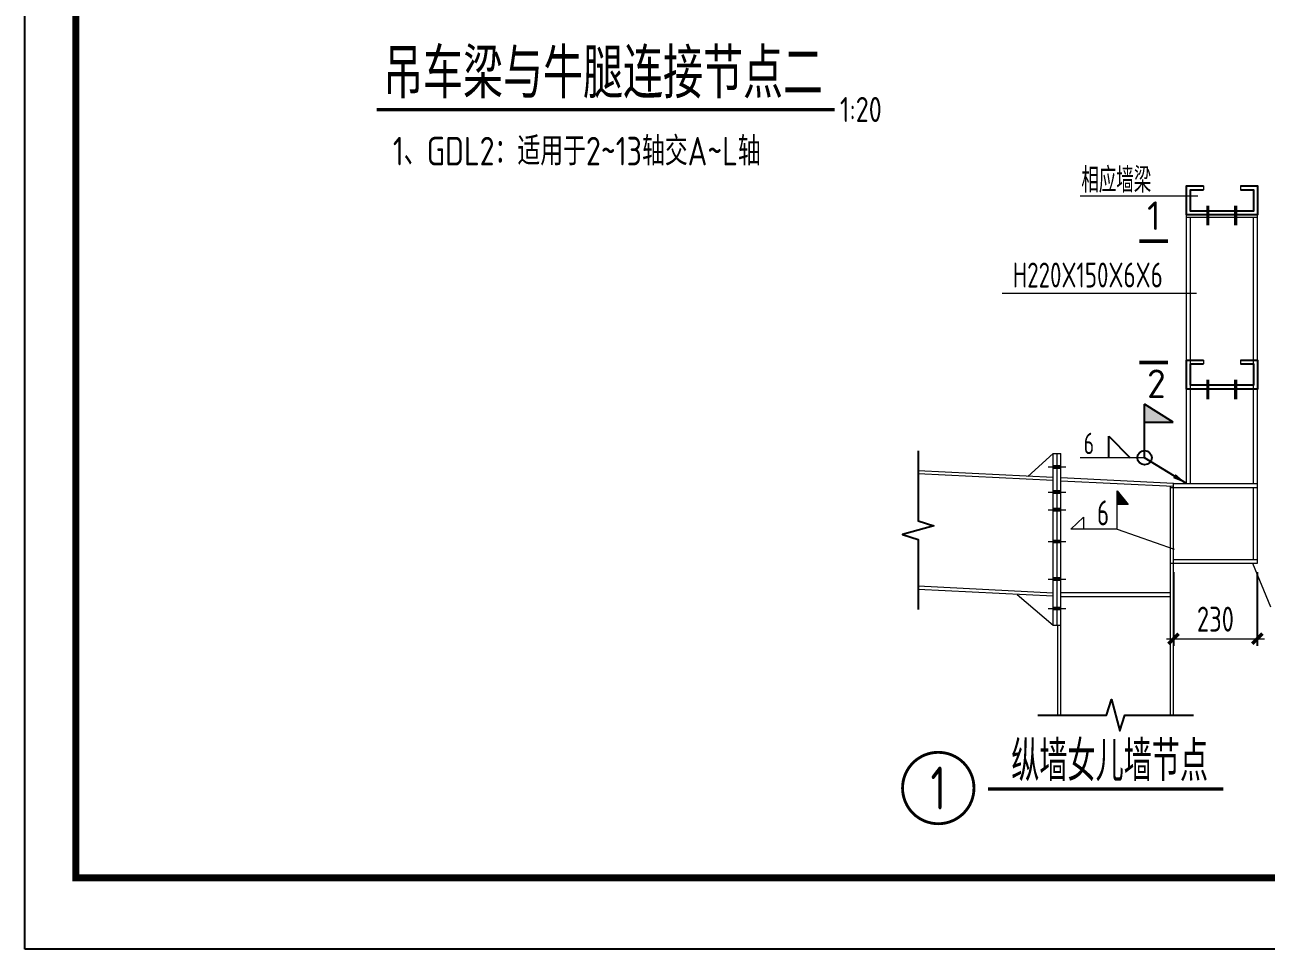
# Model space of a CAD drawing. Extents: x -2746917 to -971774, y -3334247 to -3250358.
# Drawn here: x -1309480 to -1292101, y -3316173 to -3303230 of the extents above; entities that cross this region are included whole.
import ezdxf
from ezdxf.enums import TextEntityAlignment as Align

# ---------------------------------------------------------------- set-up
doc = ezdxf.new("R2010")
doc.units = 0
doc.header["$LTSCALE"] = 1000
doc.header["$MEASUREMENT"] = 0
doc.header["$PDMODE"] = 35
doc.layers.get('0').update_dxf_attribs({"linetype": 'CONTINUOUS'})
doc.layers.get('Defpoints').update_dxf_attribs({"linetype": 'CONTINUOUS'})
doc.layers.add('BEAM', color=7, linetype='CONTINUOUS', lineweight=13)
for name, color, linetype in [('DIM', 3, 'CONTINUOUS'), ('NUM', 7, 'CONTINUOUS'), ('PUB_TEXT', 7, 'CONTINUOUS'), ('PUB_TITLE', 4, 'CONTINUOUS'), ('TEXT', 7, 'CONTINUOUS'), ('THICK', 6, 'CONTINUOUS'), ('THIN', 7, 'CONTINUOUS'), ('WELD', 7, 'CONTINUOUS'), ('绿线', 3, 'CONTINUOUS')]:
    doc.layers.add(name, color=color, linetype=linetype)
doc.layers.add('yichutu', color=7, linetype='CONTINUOUS', true_color=0xffffff, plot=False)
doc.styles.add('HZTXT1', font='TXT', dxfattribs={"width": 0.7, "height": 3, "bigfont": 'HZTXT'})
doc.styles.add('TSSD_Dimension', font='tssdeng.shx', dxfattribs={"width": 0.75, "bigfont": 'Hztxt.shx'})
doc.styles.add('TSSD_Label', font='tssdeng.shx', dxfattribs={"width": 0.75, "bigfont": 'hztxt.shx'})
doc.styles.add('TSSD_Norm', font='tssdeng.shx', dxfattribs={"width": 0.75, "bigfont": 'hztxt.shx'})
doc.styles.add('TSSD_Num', font='tssdeng.shx', dxfattribs={"width": 0.75, "bigfont": 'hztxt.shx'})
doc.dimstyles.new('TSSD_10_100', dxfattribs={"dimtxt": 350, "dimasz": 100, "dimexe": 100, "dimexo": 250, "dimgap": 100, "dimtad": 1, "dimdec": 0, "dimlfac": 0.1, "dimzin": 0, "dimdsep": 46, "dimtxsty": 'TSSD_Dimension', "dimblk": 'ARCHTICK', "dimcen": 0, "dimdle": 100, "dimclrt": 7, "dimadec": 0, "dimazin": 0, "dimtfac": 1, "dimtdec": 0, "dimtix": 1, "dimtmove": 2, "dimatfit": 3, "dimldrblk": 'ARCHTICK', "dimfxl": 1, "dimtolj": 1, "dimtzin": 0, "dimlwd": 5, "dimarcsym": 0})
doc.dimstyles.new('TSSD_LEADER_STYLE_200.0', dxfattribs={"dimtxt": 700, "dimasz": 200, "dimexe": 200, "dimexo": 500, "dimgap": 0.09, "dimtad": 0, "dimtih": 1, "dimtoh": 1, "dimdec": 4, "dimzin": 0, "dimdsep": 46, "dimtxsty": 'Standard', "dimcen": 0.09, "dimdle": 200, "dimclrt": 7, "dimadec": 0, "dimazin": 0, "dimtfac": 1, "dimtdec": 4, "dimtofl": 0, "dimtmove": 0, "dimatfit": 3, "dimfxl": 1, "dimtolj": 1, "dimtzin": 0, "dimarcsym": 0})

# ---------------------------------------------------------------- blocks, each defined once
blk = doc.blocks.new('ts_idx1')
at = {"color": 0, "linetype": 'ByBlock', "lineweight": -2, "const_width": 0.04}
blk.add_lwpolyline([(-0.5, 0, 1), (0.5, 0, 1)], format="xyb", close=True, dxfattribs=at)
at = {"color": 0, "linetype": 'ByBlock', "lineweight": -2, "style": 'TSSD_Num', "width": 0.75}
blk.add_attdef('A', text='', height=0.6, dxfattribs=at).set_placement((0, 0), align=Align.MIDDLE_CENTER)
blk = doc.blocks.new('_ArchTick')
at = {"color": 0, "const_width": 0.5}
blk.add_lwpolyline([(-0.71, -0.71), (0.71, 0.71)], dxfattribs=at)
blk = doc.blocks.new('*D3426')
at = {"layer": 'Defpoints', "color": 0}
for p in [(-1293399, -3310644), (-1292225, -3310644), (-1292225, -3311827)]:
    blk.add_point(p, dxfattribs=at)
at = {"layer": 'DIM', "color": 0, "lineweight": -2}
for p, q in [((-1293399, -3310894), (-1293399, -3311927)), ((-1292225, -3310894), (-1292225, -3311927))]:
    blk.add_line(p, q, dxfattribs=at)
at = {"layer": 'DIM', "color": 0, "lineweight": 5}
blk.add_line((-1293499, -3311827), (-1292125, -3311827), dxfattribs=at)
at = {"layer": 'DIM', "color": 0, "lineweight": 5, "xscale": 100, "yscale": 100, "zscale": 100, "rotation": 180}
blk.add_blockref('_ArchTick', (-1293399, -3311827), dxfattribs=at)
at = {"layer": 'DIM', "color": 0, "lineweight": 5, "xscale": 100, "yscale": 100, "zscale": 100}
blk.add_blockref('_ArchTick', (-1292225, -3311827), dxfattribs=at)
at = {"layer": 'DIM', "color": 7, "lineweight": 5, "insert": (-1292812, -3311552), "char_height": 350, "attachment_point": 5, "style": 'TSSD_Dimension'}
blk.add_mtext('\\A1;230', dxfattribs=at)
blk = doc.blocks.new('_WELD001')
at = {"linetype": 'ByBlock'}
h = blk.add_hatch(color=0, dxfattribs=at)
h.paths.add_polyline_path([(0.8, 1), (0, 1.5), (0, 1)])
edge = h.paths.add_edge_path()
edge.add_line((0, 0), (0, 1.5))
at = {"color": 0, "linetype": 'ByBlock'}
for p, q in [((0, 0), (0, 1.5)), ((0.8, 1), (0, 1.5)), ((0, 1), (0.8, 1))]:
    blk.add_line(p, q, dxfattribs=at)
blk = doc.blocks.new('_WELD003')
at = {"color": 0, "linetype": 'ByBlock'}
blk.add_circle((0, 0), 0.5, dxfattribs=at)
blk = doc.blocks.new('_WELD004')
at = {"color": 0, "linetype": 'ByBlock'}
for p, q in [((0, 1), (1, 0)), ((0, 0), (0, 1))]:
    blk.add_line(p, q, dxfattribs=at)
blk = doc.blocks.new('yct-891-420-89100-42000-100-2004.0')
at = {"layer": 'yichutu', "color": 7, "true_color": 0xffffff}
blk.add_lwpolyline([(0, 0), (0, 42000), (89100, 42000), (89100, 0)], close=True, dxfattribs=at)
blk = doc.blocks.new('A$C440D491C')
at = {"layer": 'PUB_TITLE'}
blk.add_lwpolyline([(0, 0), (0, 42000), (89100, 42000), (89100, 0)], close=True, dxfattribs=at)
at = {"layer": 'PUB_TITLE', "const_width": 100}
blk.add_lwpolyline([(88100, 1000), (88100, 41000), (713, 41000), (713, 1000), (88100, 1000)], dxfattribs=at)

msp = doc.modelspace()

# ---------------------------------------------------------------- hatches: boundary and pattern name
at = {"layer": '绿线'}
msp.add_hatch(color=256, dxfattribs=at).paths.add_polyline_path([(-1294185.64, -3309752.99), (-1294033.67, -3309946.26), (-1294185.64, -3309946.26)])

# ---------------------------------------------------------------- linework, layer by layer
at = {"lineweight": 5}
for p, q in [((-1292979.1, -3305486.02), (-1292979.1, -3305540.02, -1086.06)), ((-1292459.04, -3305486.02), (-1292459.04, -3305540.02, -1086.06)), ((-1292979.1, -3307924), (-1292979.1, -3307978, -1086.06)), ((-1292459.04, -3307924), (-1292459.04, -3307978, -1086.06))]:
    msp.add_line(p, q, dxfattribs=at)
for points in [[(-1292459.04, -3305486.02), (-1292224.54, -3305486.02), (-1292224.54, -3305892.48), (-1293216.43, -3305892.48), (-1293216.43, -3305486.02), (-1292979.1, -3305486.02)], [(-1292459.04, -3307924), (-1292224.54, -3307924), (-1292224.54, -3308330.46), (-1293216.43, -3308330.46), (-1293216.43, -3307924), (-1292979.1, -3307924)]]:
    msp.add_lwpolyline(points)
at = {"elevation": -1086.06}
for points in [[(-1292459.04, -3305540.02), (-1292278.54, -3305540.02), (-1292278.54, -3305838.48), (-1293162.43, -3305838.48), (-1293162.43, -3305540.02), (-1292979.1, -3305540.02)], [(-1292459.04, -3307978), (-1292278.54, -3307978), (-1292278.54, -3308276.46), (-1293162.43, -3308276.46), (-1293162.43, -3307978), (-1292979.1, -3307978)]]:
    msp.add_lwpolyline(points, dxfattribs=at)
at = {"const_width": 45}
for points in [[(-1292918.7, -3305760.1), (-1292918.7, -3306035.4)], [(-1292529.43, -3305760.1), (-1292529.43, -3306035.4)], [(-1292918.7, -3308198.08), (-1292918.7, -3308473.38)], [(-1292529.43, -3308198.08), (-1292529.43, -3308473.38)]]:
    msp.add_lwpolyline(points, dxfattribs=at)
at = {"layer": 'BEAM', "linetype": 'ByBlock', "lineweight": 5}
for p, q in [((-1292224.54, -3305892.48), (-1293216.43, -3305892.48)), ((-1293216.43, -3309653.12), (-1293216.43, -3305892.48)), ((-1292224.54, -3305927.47), (-1293216.43, -3305927.47)), ((-1293162.43, -3309653.12, -1086.06), (-1293162.43, -3305927.47, -1086.06)), ((-1292278.54, -3309653.12, -1086.06), (-1292278.54, -3305927.47, -1086.06)), ((-1292224.54, -3310770.02), (-1292224.54, -3305892.48)), ((-1295083.44, -3309233.89), (-1295437.48, -3309554.42)), ((-1295083.44, -3309233.89), (-1294975.44, -3309233.89)), ((-1295083.44, -3311635.05), (-1295083.44, -3309233.89)), ((-1295029.44, -3311635.05), (-1295029.44, -3309233.89)), ((-1294975.44, -3311879.89), (-1294975.44, -3309233.89)), ((-1295083.44, -3309568.88), (-1296973.97, -3309474.35)), ((-1295151.74, -3309420.71), (-1294907.13, -3309420.71)), ((-1295083.44, -3309612.13), (-1296973.97, -3309517.61)), ((-1293398.64, -3309653.12), (-1294975.44, -3309574.28)), ((-1293400.79, -3309696.27), (-1294975.44, -3309617.53)), ((-1293398.64, -3311150.89), (-1293398.64, -3309653.12)), ((-1293398.64, -3309653.12), (-1292224.54, -3309653.12)), ((-1295151.74, -3309771.6), (-1294907.13, -3309771.6)), ((-1293441.84, -3311150.89), (-1293441.84, -3309694.21)), ((-1293441.84, -3309707.12), (-1292224.54, -3309707.12)), ((-1292278.54, -3310716.02, -1086.06), (-1292278.54, -3309707.12, -1086.06)), ((-1295151.74, -3310019.62), (-1294907.13, -3310019.62)), ((-1295151.74, -3310464.41), (-1294907.13, -3310464.41)), ((-1293441.84, -3310770.02), (-1292224.54, -3310770.02)), ((-1293398.64, -3310716.02), (-1292224.54, -3310716.02)), ((-1295151.74, -3310990.86), (-1294907.13, -3310990.86)), ((-1295083.44, -3311186.9), (-1296973.97, -3311092.1)), ((-1295083.44, -3311230.1), (-1296973.97, -3311135.3)), ((-1295585.74, -3311204.92), (-1295083.44, -3311635.05)), ((-1294975.44, -3311179.22), (-1293441.84, -3311179.22)), ((-1293441.84, -3312897.13), (-1293441.84, -3311150.89)), ((-1293398.64, -3312897.13), (-1293398.64, -3311150.89)), ((-1294975.44, -3311235.52), (-1293441.84, -3311235.52)), ((-1295151.74, -3311402.13), (-1294907.13, -3311402.13)), ((-1295083.44, -3311635.05), (-1294975.44, -3311635.05)), ((-1295018.64, -3312897.13), (-1295018.64, -3311635.05)), ((-1294975.44, -3312897.13), (-1294975.44, -3311879.89)), ((-1293398.64, -3312897.13), (-1293398.64, -3312492.74))]:
    msp.add_line(p, q, dxfattribs=at)
at = {"layer": 'BEAM', "linetype": 'ByBlock'}
for points in [[(-1295083.44, -3309420.71, 54, 54, 0), (-1294975.44, -3309420.71, 108, 108, 0)], [(-1295083.44, -3309771.6, 54, 54, 0), (-1294975.44, -3309771.6, 108, 108, 0)], [(-1295083.44, -3310019.62, 54, 54, 0), (-1294975.44, -3310019.62, 108, 108, 0)], [(-1295083.44, -3310464.41, 54, 54, 0), (-1294975.44, -3310464.41, 108, 108, 0)], [(-1295083.44, -3310990.86, 54, 54, 0), (-1294975.44, -3310990.86, 108, 108, 0)], [(-1295083.44, -3311402.13, 54, 54, 0), (-1294975.44, -3311402.13, 108, 108, 0)]]:
    msp.add_lwpolyline(points, format="xyseb", dxfattribs=at)
at = {"layer": 'NUM', "const_width": 50, "elevation": 267.92}
msp.add_lwpolyline([(-1304556.72, -3304417.77), (-1298142.31, -3304417.77)], dxfattribs=at)
at = {"layer": 'NUM', "const_width": 50}
msp.add_lwpolyline([(-1292702.36, -3313930.46), (-1295996.56, -3313930.46)], dxfattribs=at)
at = {"layer": 'TEXT', "lineweight": 5}
for p, q in [((-1293056.13, -3305629.57), (-1294704, -3305629.57)), ((-1293075.84, -3306990.86), (-1295797.47, -3306990.86)), ((-1294185.64, -3310291.39), (-1294185.64, -3309752.99)), ((-1294835.45, -3310291.39), (-1294659.69, -3310125.73)), ((-1294659.69, -3310125.73), (-1294659.69, -3310291.39)), ((-1294185.64, -3310291.39), (-1294835.45, -3310291.39)), ((-1294185.64, -3310291.39), (-1293390.27, -3310570.11)), ((-1292292.29, -3310770.02), (-1292040.24, -3311381.41))]:
    msp.add_line(p, q, dxfattribs=at)
at = {"layer": 'THICK', "const_width": 50}
for points in [[(-1293476.13, -3306260.34), (-1293876.13, -3306260.34)], [(-1293476.13, -3307956.89), (-1293876.13, -3307956.89)]]:
    msp.add_lwpolyline(points, dxfattribs=at)
at = {"layer": 'THIN'}
for points in [[(-1296973.97, -3309194.35), (-1296973.97, -3310174.83), (-1296753.97, -3310244.83), (-1297193.97, -3310364.83), (-1296973.97, -3310434.83), (-1296973.97, -3311415.3)], [(-1295298.64, -3312897.13), (-1294338.64, -3312897.13), (-1294268.64, -3312677.13), (-1294148.64, -3313117.13), (-1294078.64, -3312897.13), (-1293118.64, -3312897.13)]]:
    msp.add_lwpolyline(points, dxfattribs=at)
at = {"layer": 'WELD', "lineweight": 5}
msp.add_line((-1293803.93, -3309291.71), (-1294705.64, -3309291.71), dxfattribs=at)
at = {"layer": '绿线', "lineweight": 5}
for p, q in [((-1292224.54, -3305892.48), (-1293216.43, -3305892.48)), ((-1294185.64, -3309752.99), (-1294033.67, -3309946.26)), ((-1294033.67, -3309946.26), (-1294185.64, -3309946.26))]:
    msp.add_line(p, q, dxfattribs=at)

# ---------------------------------------------------------------- block references
at = {"ltscale": 1.5}
msp.add_blockref('A$C440D491C', (-1309480.26, -3316173.05), dxfattribs=at)
at = {"layer": 'THIN'}
ref = msp.add_blockref('ts_idx1', (-1296691.96, -3313916.65), dxfattribs=dict(at, xscale=999.9999799998477, yscale=999.9999800003134, zscale=999.9999800000007))
ref.add_attrib('2', '1', dxfattribs={"height": 600, "style": 'TSSD_Num', "width": 0.75}).set_placement((-1296691.96, -3313916.65), align=Align.MIDDLE_CENTER)
at = {"layer": 'WELD'}
for name, p, xscale, yscale, zscale in [('_WELD001', (-1293803.93, -3309291.71), 500, 500, 500), ('_WELD004', (-1294305.64, -3309291.71), 300, 300, 300), ('_WELD003', (-1293803.93, -3309291.71), 200, 200, 200)]:
    msp.add_blockref(name, p, dxfattribs=dict(at, xscale=xscale, yscale=yscale, zscale=zscale))
at = {"layer": 'yichutu'}
msp.add_blockref('yct-891-420-89100-42000-100-2004.0', (-1309480.26, -3316173.05), dxfattribs=at)

# ---------------------------------------------------------------- texts
at = {"layer": 'PUB_TEXT', "color": 7, "lineweight": 5, "style": 'HZTXT1', "width": 0.7}
msp.add_text('纵墙女儿墙节点', height=562.5, dxfattribs=at).set_placement((-1295670.53, -3313821.03))
at = {"layer": 'TEXT', "lineweight": 9, "style": 'TSSD_Label', "width": 0.8}
for s, height, p in [('吊车梁与牛腿连接节点二', 700, (-1304465.53, -3304259.36, 267.92)), ('1:20', 350, (-1298068.37, -3304590.03, 267.92)), ('1、GDL2：适用于2~13轴交A~L轴', 400, (-1304327.46, -3305198.1, 123.92))]:
    msp.add_text(s, height=height, dxfattribs=at).set_placement(p)
at = {"layer": 'TEXT', "lineweight": 5, "width": 0.7}
for s, height, style, p in [('相应墙梁', 350, 'TSSD_Norm', (-1294689.37, -3305578.01)), ('H220X150X6X6', 350, 'TSSD_Norm', (-1295648.97, -3306907.82)), ('6', 300, 'TSSD_Label', (-1294655.64, -3309241.71)), ('6', 350, 'TSSD_Norm', (-1294469.47, -3310238.37))]:
    msp.add_text(s, height=height, dxfattribs=dict(at, style=style)).set_placement(p)
at = {"layer": 'THICK', "lineweight": 5, "style": 'TSSD_Label'}
for s, p in [('1', (-1293768.44, -3306102)), ('2', (-1293768.44, -3308455.69))]:
    msp.add_text(s, height=400, dxfattribs=at).set_placement(p)

# ---------------------------------------------------------------- dimensions: what is measured, and where the dimension line sits
at = {"layer": 'DIM', "lineweight": 5}
dim = msp.add_aligned_dim(p1=(-1293398.64, -3310644.21), p2=(-1292224.54, -3310644.21), distance=-1182.9, text='230', dimstyle='TSSD_10_100', dxfattribs=at)
dim.commit()
dim.dimension.update_dxf_attribs({"geometry": '*D3426', "text_midpoint": (-1292811.59, -3311552.11)})

# ---------------------------------------------------------------- leaders
at = {"layer": 'WELD', "lineweight": 5}
msp.add_leader([(-1293216.43, -3309653.12), (-1293803.93, -3309291.71)], dimstyle='TSSD_LEADER_STYLE_200.0', dxfattribs=at)

doc.saveas('drawing.dxf')
